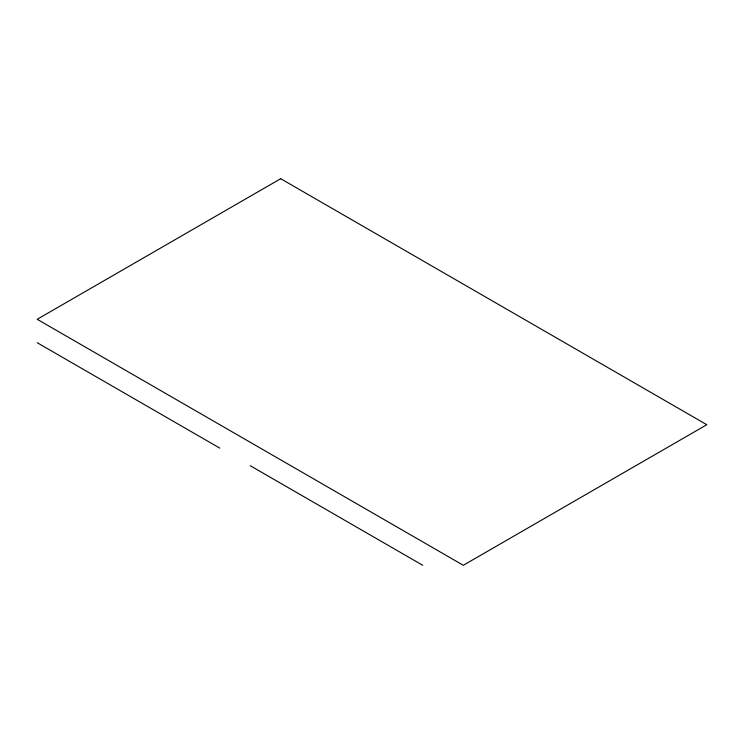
<?xml version="1.0" encoding="UTF-8"?>
<svg xmlns="http://www.w3.org/2000/svg" width="744" height="744" viewBox="0 0 744 744"><rect width="100%" height="100%" fill="white"/><g stroke="black" fill="none" stroke-linecap="round" stroke-linejoin="round"><path stroke-width="1.12" d="M37.2 342.714L219.815 448.148M250.254 465.716L422.732 565.291M280.693 178.709L37.2 319.288L463.307 565.291L706.8 424.712L280.693 178.709"/></g></svg>
